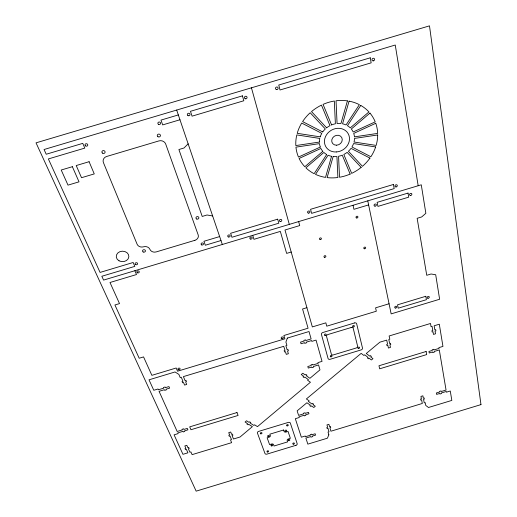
<?xml version="1.0" encoding="UTF-8"?>
<svg xmlns="http://www.w3.org/2000/svg" width="517" height="517" viewBox="0 0 517 517"><rect width="100%" height="100%" fill="white"/><g stroke="black" fill="none" stroke-linecap="round" stroke-linejoin="round"><path stroke-width="0.78" d="M188.136 143.823L183.968 148.011L178.895 149.523L202.212 216.436L207.02 214.994L212.636 215.944M389.062 303.77L375.581 307.835L376.324 311.221L326.744 326.182L325.852 322.841L312.339 326.918L284.983 230L299.711 225.58L298.645 221.593M219.641 236.573L203.937 241.277L205.333 245.232L220.985 240.541M368.621 204.906L353.925 209.314L353.033 205.275M291.2 252.025L286.631 253.395L280.33 231.396L253.944 239.313L252.723 235.364M306.911 307.686L302.561 308.992L308.067 328.205L283.872 335.507L284.899 338.809L177.531 371.212L176.168 368.007L151.869 375.336L143.558 356.911L139.189 358.229L114.916 304.978L119.511 303.595L109.992 282.495L136.501 274.546L134.872 270.708M178.326 114.929L160.974 120.093L162.681 124.907L179.968 119.763M176.672 110.056L222.329 244.483M251.443 87.812L289.307 224.391M367.781 200.855L391.156 313.884L439.624 299.253L435.695 274.74L431.055 273.997L426.745 275.296L417.148 218.303L421.685 216.94L425.853 213.314L421.277 184.808L103.581 280.098L101.836 276.265L134.808 266.384L133.16 262.494L100.078 272.414L48.365 158.939L84.782 148.101L82.778 143.364L46.22 154.24L44.061 149.51L395.253 45.031L418.182 185.739M331.552 156.302L325.516 177.389A42.323 37.237 -31.9 0 1 315.512 174.378L328.088 155.223A18.134 15.949 -31.9 0 0 331.552 156.302M347.424 100.873L340.929 123.563A18.134 15.949 -31.9 0 0 337.078 123.55L336.044 100.776A42.323 37.237 -31.9 0 1 347.424 100.873M333.148 156.541L327.093 177.609A42.323 37.237 -31.9 0 0 337.892 177.505L336.916 156.522A18.134 15.949 -31.9 0 1 333.148 156.541M349.065 101.151L342.551 123.815A18.134 15.949 -31.9 0 1 346.06 124.972L359.373 104.66A42.323 37.237 -31.9 0 0 349.065 101.151M287.342 338.073L285.901 342.092L286.916 345.356L285.856 345.673L287.135 349.77L288.014 349.505L288.415 350.797L287.536 351.062L288.376 353.731L286.276 354.365L285.436 351.696L284.557 351.961L284.15 350.675L285.029 350.41L283.743 346.312L183.393 376.609L185.073 380.59L185.952 380.325L186.482 381.578L185.603 381.843L186.695 384.448L184.588 385.081L183.49 382.483L182.611 382.748L182.074 381.501L182.96 381.229L181.273 377.248L180.207 377.565L178.869 374.398L175.043 371.962L149.006 379.821L153.775 390.277L158.008 389.004L158.364 389.779L163.721 388.157L163.43 387.511L165.123 387L165.408 387.647L168.936 386.587L169.615 388.138L166.099 389.204L166.384 389.85L164.697 390.361L164.406 389.715L159.062 391.33L177.163 431.469L182.301 429.918L182.036 429.317L183.658 428.826L183.923 429.427L187.303 428.399L187.93 429.834L184.556 430.855L184.821 431.449L183.205 431.941L182.94 431.346L177.809 432.897L178.132 433.608L174.08 434.836L182.96 454.314L187.917 452.814L186.359 449.344L185.525 449.59L185.034 448.491L185.862 448.239L184.827 445.938L186.824 445.331L187.852 447.638L188.686 447.386L189.177 448.485L188.35 448.737L189.901 452.213L190.896 451.91L192.111 454.637L231.616 442.662L230.511 439.902L231.5 439.599L230.097 436.083L229.27 436.335L228.824 435.217L229.651 434.965L228.721 432.632L230.718 432.031L231.642 434.364L232.469 434.112L232.908 435.23L232.081 435.482L233.477 439.004L240.037 437.014L252.38 426.641L248.696 424.302L248.089 424.819L246.919 424.076L247.527 423.565L245.09 422.014L246.551 420.773L248.994 422.324L249.608 421.814L250.771 422.557L250.163 423.068L253.841 425.413L254.577 424.8L257.466 426.641L310.433 382.25L307.609 380.247L308.378 379.601L304.778 377.048L304.138 377.591L302.994 376.777L303.634 376.24L301.249 374.547L302.8 373.235L305.179 374.935L305.825 374.392L306.962 375.206L306.322 375.749L309.916 378.308L319.984 369.849L318.582 364.95L313.36 366.534L313.548 367.18L311.9 367.677L311.706 367.031L308.274 368.072L307.809 366.514L311.253 365.474L311.06 364.828L312.714 364.33L312.901 364.976L318.136 363.393L317.91 362.617L322.039 361.364L316.042 340.102L311.822 341.375L311.589 340.561L306.245 342.176L306.445 342.855L304.759 343.366L304.558 342.687L301.043 343.747L300.558 342.125L304.08 341.058L303.88 340.38L305.573 339.869L305.773 340.548L311.124 338.932L309.004 331.533L287.342 338.073M328.838 434.81L327.416 438.19L307.835 444.135L305.883 438.067L310.788 436.574L310.969 437.143L312.52 436.671L312.339 436.109L315.564 435.127L315.144 433.763L311.913 434.745L311.732 434.177L310.181 434.648L310.362 435.217L305.45 436.703L305.23 436.025L301.346 437.201L295.323 418.699L299.278 417.503L299.052 416.792L304.067 415.274L304.248 415.862L305.831 415.384L305.65 414.796L308.946 413.794L308.507 412.372L305.198 413.374L305.017 412.779L303.427 413.257L303.615 413.852L298.593 415.371L297.139 410.853L306.898 402.756L310.4 405.166L309.773 405.683L310.879 406.446L311.505 405.923L313.793 407.499L315.299 406.259L313.011 404.682L313.638 404.165L312.539 403.402L311.913 403.919L308.403 401.502L309.16 400.875L306.381 398.956L361.176 353.369L363.884 355.457L364.679 354.798L368.085 357.434L367.425 357.977L368.498 358.804L369.157 358.262L371.387 359.981L372.97 358.675L370.747 356.95L371.406 356.4L370.334 355.573L369.674 356.116L366.269 353.479L379.872 342.183L386.71 340.115L387.582 344.141L386.722 344.4L387 345.666L387.853 345.408L388.422 348.038L390.471 347.418L389.908 344.787L390.768 344.529L390.497 343.262L389.637 343.521L388.778 339.495L389.812 339.178L389.127 335.979L430.506 323.474L431.062 326.712L432.096 326.395L432.794 330.473L431.934 330.731L432.154 332.011L433.013 331.752L433.466 334.409L435.514 333.795L435.062 331.132L435.915 330.874L435.702 329.594L434.842 329.852L434.157 325.775L439.308 324.217L442.953 346.403L438.914 347.624L439.043 348.4L433.931 349.944L433.821 349.298L432.206 349.789L432.322 350.436L428.955 351.45L429.233 352.995L432.587 351.98L432.703 352.62L434.312 352.129L434.202 351.489L439.308 349.944L446.055 390.044L441.143 391.531L441.04 390.936L439.489 391.408L439.592 392.002L436.361 392.985L436.619 394.406L439.844 393.431L439.948 394.019L441.492 393.553L441.389 392.959L446.294 391.472L446.41 392.183L450.281 391.007L451.826 400.416L428.49 407.499L425.743 405.393L425.213 402.594L424.244 402.885L423.559 399.318L424.367 399.072L424.153 397.941L423.345 398.187L422.887 395.822L420.948 396.41L421.407 398.775L420.599 399.021L420.819 400.152L421.626 399.906L422.318 403.467L330.925 431.21L329.911 427.74L330.718 427.494L330.395 426.389L329.587 426.635L328.909 424.334L326.964 424.922L327.642 427.223L326.834 427.469L327.158 428.574L327.972 428.328L328.993 431.798L328.03 432.089L328.838 434.81M326.699 154.525L314.129 173.706A42.323 37.237 -31.9 0 1 305.87 167.812L323.868 152.444A18.134 15.949 -31.9 0 0 326.699 154.525M360.776 105.423L347.456 125.709A18.134 15.949 -31.9 0 1 350.274 127.88L368.944 111.924A42.323 37.237 -31.9 0 0 360.776 105.423M322.821 151.345L304.81 166.739A42.323 37.237 -31.9 0 1 299.104 158.448L320.902 148.45A18.134 15.949 -31.9 0 0 322.821 151.345M369.965 113.087L351.308 129.017A18.134 15.949 -31.9 0 1 353.163 131.977L375.226 121.857A42.323 37.237 -31.9 0 0 369.965 113.087M320.301 147.054L298.477 157.071A42.323 37.237 -31.9 0 1 295.944 147.132L319.487 143.623A18.134 15.949 -31.9 0 0 320.301 147.054M375.769 123.285L353.725 133.399A18.134 15.949 -31.9 0 1 354.442 136.856L377.668 133.399A42.323 37.237 -31.9 0 0 375.769 123.285M283.587 430.002L269.829 434.177L270.32 435.553A1.713 1.215 -13.9 0 1 269.099 437.201L267.134 437.796L269.596 444.614L271.548 444.025A1.693 1.196 -14 0 1 273.571 444.659L274.055 446.009L287.639 441.886L287.181 440.529A1.693 1.196 -15 0 1 288.415 438.907L290.36 438.313L288.047 431.449L286.082 432.044A1.713 1.215 -14.9 0 1 284.059 431.391L283.587 430.002M295.95 445.311L266.992 454.107A1.687 1.183 -13.7 0 1 264.969 453.487L257.427 433.059A1.725 1.234 -13.4 0 1 258.649 431.398L288.299 422.408A1.719 1.234 -15.2 0 1 290.334 423.08L297.185 443.709A1.68 1.183 -15.3 0 1 295.95 445.311M480.972 404.611L196.15 491.15L36.028 142.847L429.491 25.85L480.972 404.611M425.821 296.28L397.547 304.81L398.219 308.19L426.409 299.686L425.821 296.28M354.565 322.938L322.821 332.521A1.842 1.415 -19 0 0 321.432 334.421L328.069 358.494A1.803 1.357 -18.8 0 0 330.15 359.276L361.099 349.919A1.803 1.351 -21 0 0 362.501 348.083L356.659 323.791A1.842 1.415 -21.4 0 0 354.565 322.938M351.146 327.526L327.94 334.531A1.835 1.409 -19.3 0 0 326.55 336.425L331.345 354.093A1.803 1.364 -19.1 0 0 333.433 354.888L356.194 348.006A1.809 1.364 -20.7 0 0 357.596 346.157L353.24 328.366A1.835 1.409 -21 0 0 351.146 327.526M426.124 351.495L378.967 365.771L379.665 368.808L426.687 354.578L426.124 351.495M236.986 412.547L189.694 426.868L190.941 429.73L238.091 415.448L236.986 412.547M194.883 240.321L156.25 251.902A5.008 4.214 -3.6 0 1 149.917 249.368A5.021 4.207 -2.7 0 0 143.545 246.809A5.06 4.265 -2 0 1 137.121 244.244L103.426 162.622A5.467 4.84 7.4 0 1 106.664 156.477L158.9 140.915A5.383 4.899 0.6 0 1 165.705 144.062L198.179 234.905A4.976 4.239 -7.9 0 1 194.883 240.321M277.674 219.169L230.627 233.277L231.939 237.258L278.825 223.195L277.674 219.169M393.424 184.472L310.568 209.307L311.609 213.366L394.18 188.608L393.424 184.472M408.036 193.08L377.126 202.354L377.933 206.393L408.74 197.145L408.036 193.08M72.367 166.694L61.213 170.015L68.005 185.131L79.023 181.842L72.367 166.694M89.092 161.711L76.225 165.543L81.524 177.706L94.262 173.906L89.092 161.711M242.428 95.852L190.463 111.317L192.059 116.163L243.83 100.757L242.428 95.852M370.243 57.82L278.753 85.04L280.02 89.984L371.161 62.848L370.243 57.82M377.694 134.963L354.494 138.414A18.134 15.949 -31.9 0 1 354.016 142.02L376.137 145.406A42.323 37.237 -31.9 0 0 377.694 134.963M319.396 142.065L295.821 145.568A42.323 37.237 -31.9 0 1 296.797 134.924L319.79 138.427A18.134 15.949 -31.9 0 0 319.396 142.065M320.223 136.856L297.21 133.334A42.323 37.237 -31.9 0 1 301.682 123.052L321.794 133.373A18.134 15.949 -31.9 0 0 320.223 136.856M375.659 146.938L353.55 143.571A18.134 15.949 -31.9 0 1 351.935 146.983L370.883 156.729A42.323 37.237 -31.9 0 0 375.659 146.938M322.711 131.945L302.594 121.598A42.323 37.237 -31.9 0 1 310.181 112.745L325.309 128.966A18.134 15.949 -31.9 0 0 322.711 131.945M369.952 158.092L351.011 148.373A18.134 15.949 -31.9 0 1 348.426 151.261L362.449 166.332A42.323 37.237 -31.9 0 0 369.952 158.092M361.163 167.411L347.127 152.36A18.134 15.949 -31.9 0 1 343.824 154.454L351.67 173.382A42.323 37.237 -31.9 0 0 361.163 167.411M326.628 127.828L311.512 111.582A42.323 37.237 -31.9 0 1 321.451 105.125L329.995 125.663A18.134 15.949 -31.9 0 0 326.628 127.828M350.145 174.074L342.273 155.165A18.134 15.949 -31.9 0 1 338.564 156.27L339.514 177.253A42.323 37.237 -31.9 0 0 350.145 174.074M331.584 124.933L323.06 104.382A42.323 37.237 -31.9 0 1 334.325 101.028L335.384 123.796A18.134 15.949 -31.9 0 0 331.584 124.933M228.527 236.986A1.228 1.047 -12.3 0 0 230.136 235.713A1.228 1.047 -12.3 0 0 228.139 235.216A1.228 1.047 -12.3 0 0 228.527 236.986M188.014 115.634A1.357 1.273 -3.7 0 0 190.023 114.483A1.357 1.273 -3.7 0 0 187.962 113.436A1.357 1.273 -3.7 0 0 188.014 115.634M245.491 98.812A1.351 1.273 -22.4 0 0 246.984 97.041A1.351 1.273 -22.4 0 0 244.696 96.757A1.351 1.273 -22.4 0 0 245.491 98.812M280.259 221.528A1.228 1.047 -19 0 0 281.771 220.132A1.228 1.047 -19 0 0 279.768 219.783A1.228 1.047 -19 0 0 280.259 221.528M336.302 151.959A12.951 11.393 -31.9 0 0 348.141 133.593A12.951 11.393 -31.9 0 0 326.466 134.853A12.951 11.393 -31.9 0 0 336.302 151.959M276.795 89.577A1.357 1.267 -31.8 0 0 277.959 87.58A1.357 1.267 -31.8 0 0 275.651 87.703A1.357 1.267 -31.8 0 0 276.795 89.577M373.448 60.844A1.389 1.234 -46.1 0 0 374.327 58.654A1.389 1.234 -46.1 0 0 372.072 59.209A1.389 1.234 -46.1 0 0 373.448 60.844M308.487 213.107A1.228 1.04 -22.6 0 0 309.89 211.602A1.228 1.04 -22.6 0 0 307.854 211.414A1.228 1.04 -22.6 0 0 308.487 213.107M396.035 186.928A1.241 1.028 -32.1 0 0 397.211 185.222A1.241 1.028 -32.1 0 0 395.169 185.37A1.241 1.028 -32.1 0 0 396.035 186.928M137.36 272.795A1.241 1.021 -2.7 0 0 139.267 271.955A1.241 1.021 -2.7 0 0 137.457 271.031A1.241 1.021 -2.7 0 0 137.36 272.795M178.455 369.752A1.124 0.86 -8.1 0 0 180.116 368.873A1.124 0.86 -8.1 0 0 178.404 368.266A1.124 0.86 -8.1 0 0 178.455 369.752M250.583 239.048A1.215 1.034 -14.9 0 0 252.193 237.781A1.215 1.034 -14.9 0 0 250.234 237.29A1.215 1.034 -14.9 0 0 250.583 239.048M281.849 338.661A1.112 0.866 -15.9 0 0 283.335 337.556A1.112 0.866 -15.9 0 0 281.571 337.187A1.112 0.866 -15.9 0 0 281.849 338.661M324.663 257.311A0.982 0.801 -21.8 0 0 325.859 256.18A0.982 0.801 -21.8 0 0 324.262 255.98A0.982 0.801 -21.8 0 0 324.663 257.311M320.223 239.597A0.995 0.827 -22.3 0 0 321.348 238.369A0.995 0.827 -22.3 0 0 319.693 238.266A0.995 0.827 -22.3 0 0 320.223 239.597M356.814 217.987A1.008 0.84 -26.8 0 0 357.874 216.675A1.008 0.84 -26.8 0 0 356.2 216.668A1.008 0.84 -26.8 0 0 356.814 217.987M364.569 248.774A0.982 0.795 -25.5 0 0 365.609 247.52A0.982 0.795 -25.5 0 0 363.981 247.52A0.982 0.795 -25.5 0 0 364.569 248.774M395.473 308.042A1.112 0.853 -24.6 0 0 396.804 306.749A1.112 0.853 -24.6 0 0 395.014 306.639A1.112 0.853 -24.6 0 0 395.473 308.042M375.019 206.134A1.221 1.015 -29.1 0 0 376.318 204.545A1.221 1.015 -29.1 0 0 374.308 204.525A1.221 1.015 -29.1 0 0 375.019 206.134M410.588 195.491A1.228 1.008 -32.3 0 0 411.765 193.81A1.228 1.008 -32.3 0 0 409.748 193.965A1.228 1.008 -32.3 0 0 410.588 195.491M428.011 298.257A1.118 0.847 -26.9 0 0 429.246 296.874A1.118 0.847 -26.9 0 0 427.43 296.907A1.118 0.847 -26.9 0 0 428.011 298.257M287.109 425.866A0.86 0.614 -15.1 0 0 288.273 425.064A0.86 0.614 -15.1 0 0 286.929 424.812A0.86 0.614 -15.1 0 0 287.109 425.866M285.487 431.34A0.853 0.607 -14.9 0 0 286.651 430.545A0.853 0.607 -14.9 0 0 285.306 430.299A0.853 0.607 -14.9 0 0 285.487 431.34M268.161 436.594A0.853 0.607 -13.9 0 0 269.312 435.805A0.853 0.607 -13.9 0 0 267.961 435.56A0.853 0.607 -13.9 0 0 268.161 436.594M267.47 451.987A0.847 0.595 -13.8 0 0 268.607 451.212A0.847 0.595 -13.8 0 0 267.276 450.979A0.847 0.595 -13.8 0 0 267.47 451.987M260.827 433.834A0.86 0.614 -13.5 0 0 261.983 433.039A0.86 0.614 -13.5 0 0 260.62 432.794A0.86 0.614 -13.5 0 0 260.827 433.834M288.673 440.704A0.847 0.595 -15 0 0 289.824 439.922A0.847 0.595 -15 0 0 288.499 439.683A0.847 0.595 -15 0 0 288.673 440.704M271.509 445.912A0.847 0.595 -14 0 0 272.659 445.131A0.847 0.595 -14 0 0 271.315 444.898A0.847 0.595 -14 0 0 271.509 445.912M293.262 444.161A0.84 0.595 -15.2 0 0 294.406 443.379A0.84 0.595 -15.2 0 0 293.087 443.147A0.84 0.595 -15.2 0 0 293.262 444.161M353.208 326.964A0.918 0.704 -21.2 0 0 354.345 325.943A0.918 0.704 -21.2 0 0 352.865 325.788A0.918 0.704 -21.2 0 0 353.208 326.964M325.083 335.455A0.918 0.704 -19.1 0 0 326.201 334.434A0.918 0.704 -19.1 0 0 324.702 334.292A0.918 0.704 -19.1 0 0 325.083 335.455M358.475 348.51A0.905 0.679 -20.9 0 0 359.593 347.521A0.905 0.679 -20.9 0 0 358.145 347.379A0.905 0.679 -20.9 0 0 358.475 348.51M330.912 356.84A0.898 0.679 -18.9 0 0 332.011 355.858A0.898 0.679 -18.9 0 0 330.55 355.722A0.898 0.679 -18.9 0 0 330.912 356.84M158.48 124.326A1.37 1.267 3 0 0 160.6 123.363A1.37 1.267 3 0 0 158.616 122.141A1.37 1.267 3 0 0 158.48 124.326M85.447 145.839A1.402 1.241 11.8 0 0 87.748 145.283A1.402 1.241 11.8 0 0 85.964 143.752A1.402 1.241 11.8 0 0 85.447 145.839M201.785 244.942A1.234 1.047 -9.1 0 0 203.504 243.798A1.234 1.047 -9.1 0 0 201.559 243.152A1.234 1.047 -9.1 0 0 201.785 244.942M135.674 264.614A1.247 1.034 -2.2 0 0 137.587 263.76A1.247 1.034 -2.2 0 0 135.764 262.823A1.247 1.034 -2.2 0 0 135.674 264.614M143.241 251.999A1.467 1.228 -2.6 0 0 145.445 250.907A1.467 1.228 -2.6 0 0 143.248 249.866A1.467 1.228 -2.6 0 0 143.241 251.999M119.059 260.814A6.314 5.248 -0.6 0 0 128.856 256.742A6.314 5.248 -0.6 0 0 119.744 251.734A6.314 5.248 -0.6 0 0 119.059 260.814M196.822 219.059A1.467 1.273 -8.2 0 0 198.864 217.676A1.467 1.273 -8.2 0 0 196.538 216.875A1.467 1.273 -8.2 0 0 196.822 219.059M102.444 153.071A1.609 1.428 9 0 0 105.074 152.353A1.609 1.428 9 0 0 102.98 150.647A1.609 1.428 9 0 0 102.444 153.071M157.95 136.721A1.583 1.448 1.8 0 0 160.432 135.667A1.583 1.448 1.8 0 0 158.176 134.22A1.583 1.448 1.8 0 0 157.95 136.721M336.58 145.206A5.461 4.802 -31.9 0 0 341.756 137.561A5.461 4.802 -31.9 0 0 332.631 137.884A5.461 4.802 -31.9 0 0 336.58 145.206"/></g></svg>
